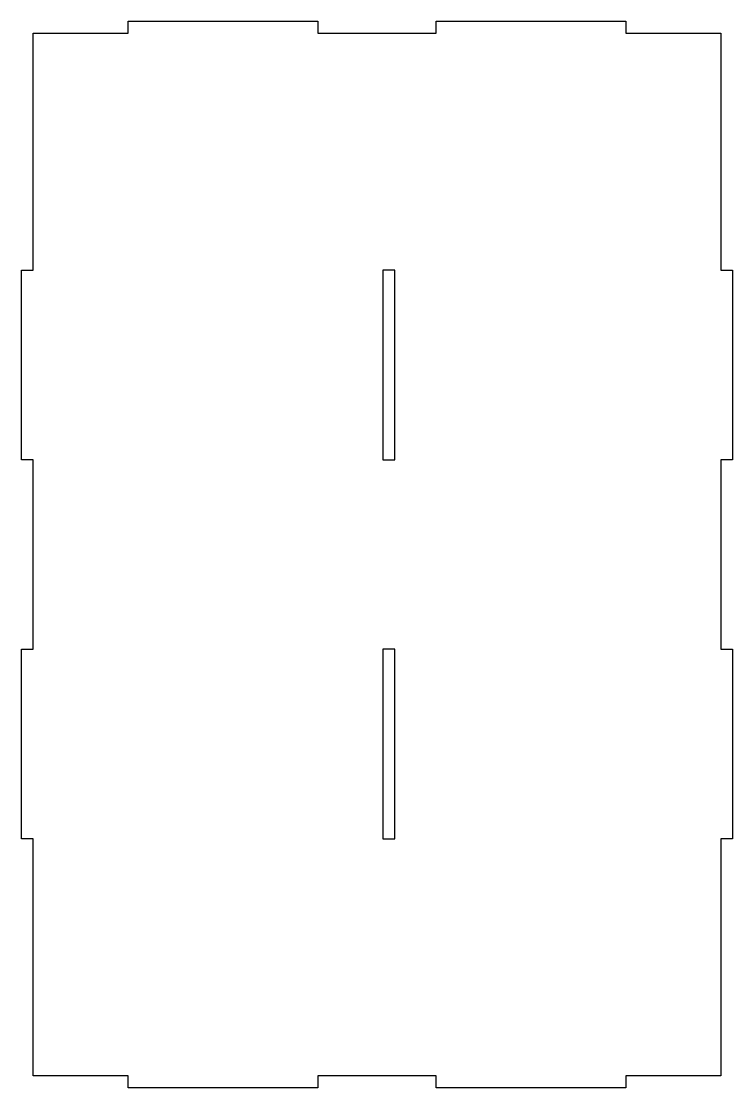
# Model space of a CAD drawing. Header units: millimetres. Extents: x 0 to 190, y 0 to 286.
import ezdxf

# ---------------------------------------------------------------- set-up
doc = ezdxf.new("R2010")
doc.units = ezdxf.units.MM
doc.layers.get('0').update_dxf_attribs({"linetype": 'CONTINUOUS'})

msp = doc.modelspace()

# ---------------------------------------------------------------- linework, layer by layer
for points in [[(28.575, 3.175), (3.175, 3.175), (3.175, 66.675), (0, 66.675), (0, 117.475), (3.175, 117.475), (3.175, 168.275), (0, 168.275), (0, 219.075), (3.175, 219.075), (3.175, 282.575), (28.575, 282.575), (28.575, 285.75), (79.375, 285.75), (79.375, 282.575), (111.125, 282.575), (111.125, 285.75), (161.925, 285.75), (161.925, 282.575), (187.325, 282.575), (187.325, 219.075), (190.5, 219.075), (190.5, 168.275), (187.325, 168.275), (187.325, 117.475), (190.5, 117.475), (190.5, 66.675), (187.325, 66.675), (187.325, 3.175), (161.925, 3.175), (161.925, 0), (111.125, 0), (111.125, 3.175), (79.375, 3.175), (79.375, 0), (28.575, 0)], [(100.0125, 219.075), (96.8375, 219.075), (96.8375, 168.275), (100.0125, 168.275)], [(100.0125, 117.475), (96.8375, 117.475), (96.8375, 66.675), (100.0125, 66.675)]]:
    msp.add_lwpolyline(points, close=True)

doc.saveas('drawing.dxf')
